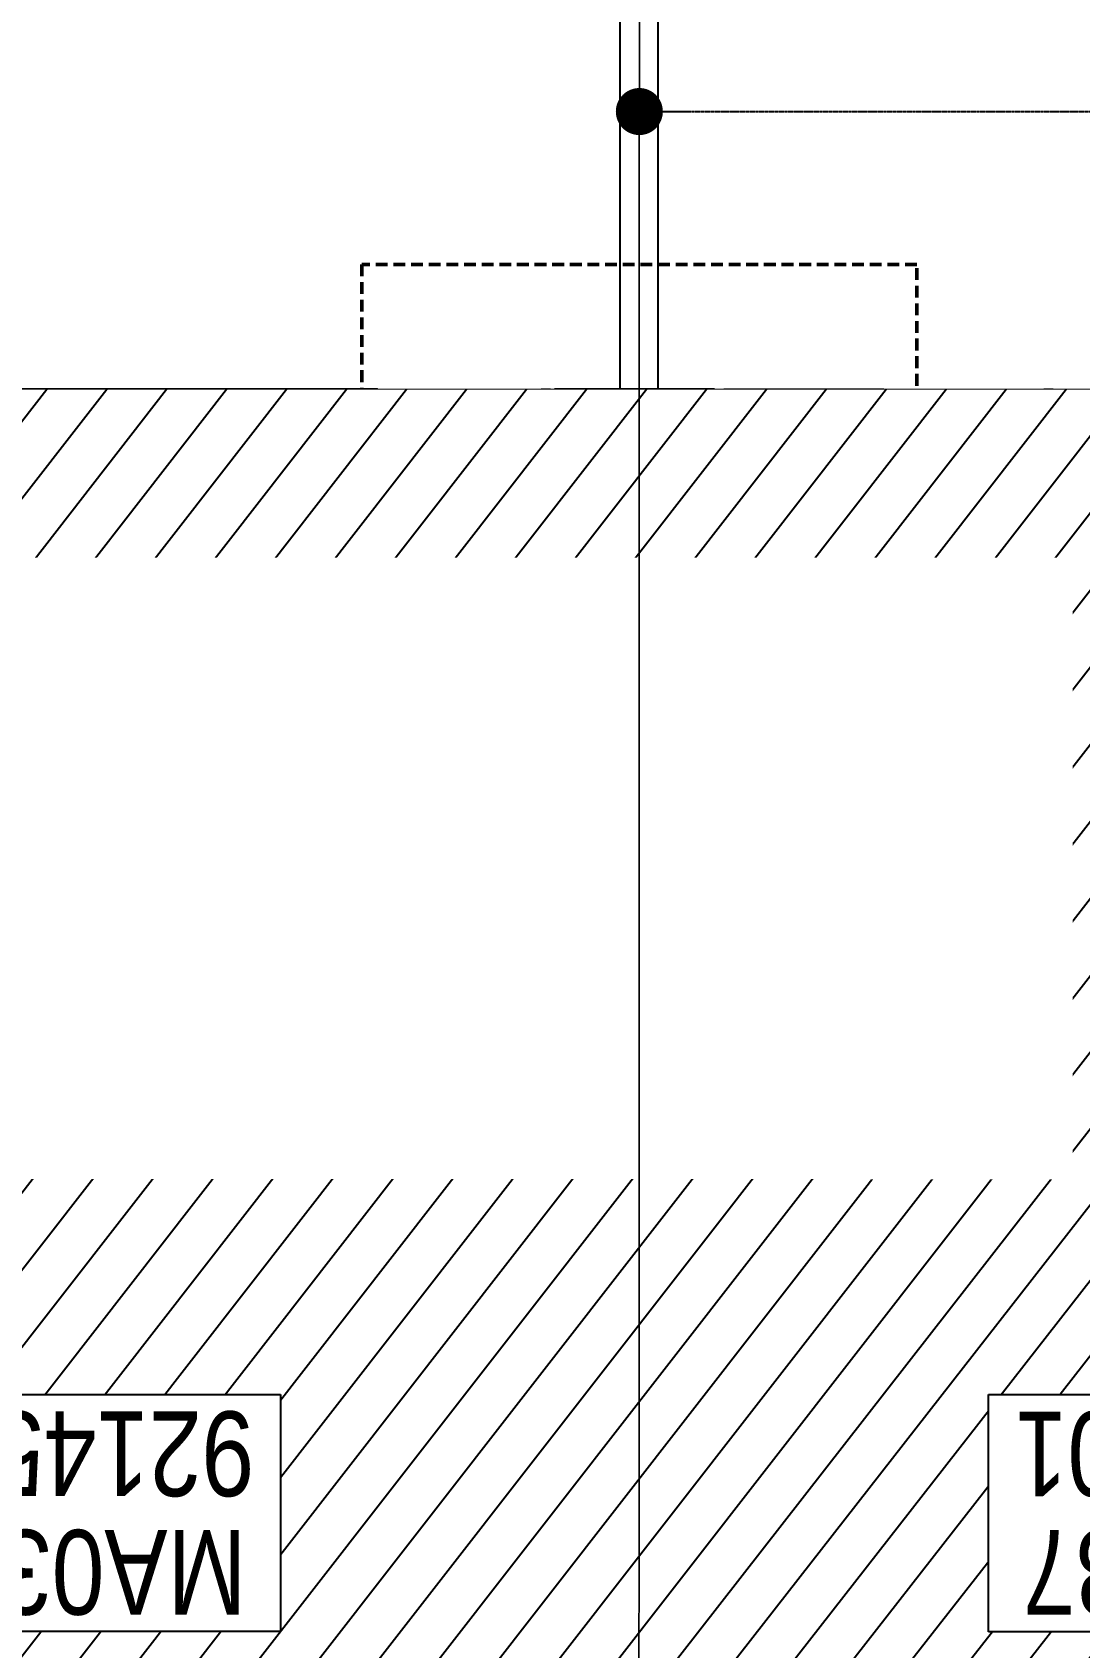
# Model space of a CAD drawing. Header units: centimetres. Extents: x -6122352 to 7132207, y -1694241 to 1947892.
# Drawn here: x 207200 to 212766, y -96672 to -88089 of the extents above; entities that cross this region are included whole.
import ezdxf
from ezdxf.xclip import XClip

# ---------------------------------------------------------------- set-up
doc = ezdxf.new("R2010")
doc.units = ezdxf.units.CM
doc.header["$MEASUREMENT"] = 0
doc.header["$XCLIPFRAME"] = 2
for name, pattern in [('DASHED2', [0.375, 0.25, -0.125]), ('XR-AR-END-SETTING OUT PLAN$0$23585-XR-AR-END-GROUND FLOOR$0$23261-XR-AR-SI-GF$0$HIDDEN', [0.375, 0.25, -0.125]), ('XR-AR-END-SETTING OUT PLAN$0$23585-XR-AR-END-GROUND FLOOR$0$945-4P-1-101-GROUND FLOOR PLAN$0$XR-MIDDLE-GROUND FLOOR PLAN$0$HIDDEN2', [0.1875, 0.125, -0.0625]), ('XR-AR-END-SETTING OUT PLAN$0$23585-XR-AR-END-GROUND FLOOR$0$XR-END-GROUND FLOOR PLAN$0$HIDDEN', [9.524999999999999, 6.35, -3.175]), ('XR-AR-END-SETTING OUT PLAN$0$23585-XR-AR-END-GROUND FLOOR$0$XR-END-GROUND FLOOR PLAN$0$HIDDEN2', [0.1875, 0.125, -0.0625]), ('XR-AR-MID-SETTING OUT FOR MASTER$0$23585-XR-AR-MID-GROUND FLOOR$0$23261-XR-AR-SI-GF$0$HIDDEN', [0.375, 0.25, -0.125]), ('XR-AR-MID-SETTING OUT FOR MASTER$0$23585-XR-AR-MID-GROUND FLOOR$0$945-4P-1-101-GROUND FLOOR PLAN$0$XR-MIDDLE-GROUND FLOOR PLAN$0$HIDDEN', [9.524999999999999, 6.35, -3.175]), ('XR-AR-MID-SETTING OUT FOR MASTER$0$23585-XR-AR-MID-GROUND FLOOR$0$945-4P-1-101-GROUND FLOOR PLAN$0$XR-MIDDLE-GROUND FLOOR PLAN$0$HIDDEN2', [0.1875, 0.125, -0.0625])]:
    doc.linetypes.add(name, pattern=pattern)
for name, color, linetype in [('00-MI-DIM', 7, 'Continuous'), ('@MI-REF LAYER', 7, 'Continuous'), ('B_TH_6', 7, 'Continuous'), ('XR-AR-END-SETTING OUT PLAN$0$23585-XR-AR-END-GROUND FLOOR$0$A-Flor-Hral', 3, 'Continuous'), ('XR-AR-END-SETTING OUT PLAN$0$23585-XR-AR-END-GROUND FLOOR$0$A-Flor-Strs', 1, 'Continuous'), ('XR-AR-MID-SETTING OUT FOR MASTER$0$23585-XR-AR-MID-GROUND FLOOR$0$GS-HATCH-FLOOR TILE', 251, 'Continuous')]:
    doc.layers.add(name, color=color, linetype=linetype)
doc.layers.add('08-Compound Wall-4', color=7, linetype='Continuous', lineweight=25, true_color=0xff4405)
doc.layers.add('23585-XR-AR-DAMAC PLOT LIMITS$0$1-End units', color=7, linetype='Continuous', lineweight=5, true_color=0xf8991e)
for name, color, linetype, lineweight in [('23585-XR-AR-DAMAC PLOT LIMITS$0$1-Mid units', 41, 'Continuous', 5), ('@ Foundations', 4, 'DASHED2', 50), ('A-ANNO-TEXT', 3, 'Continuous', 25), ('XR-AR-END-SETTING OUT PLAN$0$23585-XR-AR-END-GROUND FLOOR$0$A-DOOR-FULL', 1, 'Continuous', 9), ('XR-AR-END-SETTING OUT PLAN$0$23585-XR-AR-END-GROUND FLOOR$0$A-FLOR-OVHD', 9, 'XR-AR-END-SETTING OUT PLAN$0$23585-XR-AR-END-GROUND FLOOR$0$23261-XR-AR-SI-GF$0$HIDDEN', 15), ('XR-AR-END-SETTING OUT PLAN$0$23585-XR-AR-END-GROUND FLOOR$0$A-GLAZ-SILL', 8, 'Continuous', 5), ('XR-AR-END-SETTING OUT PLAN$0$23585-XR-AR-END-GROUND FLOOR$0$A-GLAZ-WNDO', 232, 'Continuous', 9), ('XR-AR-END-SETTING OUT PLAN$0$23585-XR-AR-END-GROUND FLOOR$0$A-WALL', 7, 'Continuous', 30), ('XR-AR-END-SETTING OUT PLAN$0$23585-XR-AR-END-GROUND FLOOR$0$A-WALL-FNSH', 9, 'Continuous', 5), ('XR-AR-END-SETTING OUT PLAN$0$23585-XR-AR-END-GROUND FLOOR$0$S-COLS', 51, 'Continuous', 40), ('XR-AR-END-SETTING OUT PLAN$0$23585-XR-AR-END-GROUND FLOOR$0$S-COLS-PATT', 8, 'Continuous', 5), ('XR-AR-MID-SETTING OUT FOR MASTER$0$23585-XR-AR-MID-GROUND FLOOR$0$$A-GLAZ-WNDO', 232, 'Continuous', 9), ('XR-AR-MID-SETTING OUT FOR MASTER$0$23585-XR-AR-MID-GROUND FLOOR$0$$A-WALL', 1, 'Continuous', 5), ('XR-AR-MID-SETTING OUT FOR MASTER$0$23585-XR-AR-MID-GROUND FLOOR$0$A-DOOR', 31, 'Continuous', 5), ('XR-AR-MID-SETTING OUT FOR MASTER$0$23585-XR-AR-MID-GROUND FLOOR$0$A-DOOR-FULL', 1, 'Continuous', 9), ('XR-AR-MID-SETTING OUT FOR MASTER$0$23585-XR-AR-MID-GROUND FLOOR$0$A-FLOR-OVHD', 9, 'XR-AR-MID-SETTING OUT FOR MASTER$0$23585-XR-AR-MID-GROUND FLOOR$0$23261-XR-AR-SI-GF$0$HIDDEN', 15), ('XR-AR-MID-SETTING OUT FOR MASTER$0$23585-XR-AR-MID-GROUND FLOOR$0$A-FLOR-PATT', 8, 'Continuous', 5), ('XR-AR-MID-SETTING OUT FOR MASTER$0$23585-XR-AR-MID-GROUND FLOOR$0$A-GLAZ-SILL', 8, 'Continuous', 5), ('XR-AR-MID-SETTING OUT FOR MASTER$0$23585-XR-AR-MID-GROUND FLOOR$0$A-GLAZ-WNDO', 232, 'Continuous', 9), ('XR-AR-MID-SETTING OUT FOR MASTER$0$23585-XR-AR-MID-GROUND FLOOR$0$A-WALL', 7, 'Continuous', 30), ('XR-AR-MID-SETTING OUT FOR MASTER$0$23585-XR-AR-MID-GROUND FLOOR$0$A-WALL-FNSH', 9, 'Continuous', 5), ('XR-AR-MID-SETTING OUT FOR MASTER$0$23585-XR-AR-MID-GROUND FLOOR$0$S-COLS', 51, 'Continuous', 40)]:
    doc.layers.add(name, color=color, linetype=linetype, lineweight=lineweight)
doc.styles.add('Xref group 33-41$0$Overall SOP Plan$0$LAC-609-NG10-1-XREF-GRID-125SC$0$GRID-DIM-NO', font='arial.ttf', dxfattribs={"width": 0.8})

# ---------------------------------------------------------------- blocks, each defined once
blk = doc.blocks.new('23585-XR-AR-DAMAC PLOT LIMITS')
at = {"layer": '23585-XR-AR-DAMAC PLOT LIMITS$0$1-End units', "color": 251, "true_color": 0x636466}
blk.add_lwpolyline([(496607.6463000001, 2768971.997500001), (496589.9511000002, 2768988.211100001), (496596.1328999996, 2768994.9575), (496613.8277000003, 2768978.743899999)], close=True, dxfattribs=at)
at = {"layer": '23585-XR-AR-DAMAC PLOT LIMITS$0$1-Mid units', "color": 251, "true_color": 0x636466}
blk.add_lwpolyline([(496613.8277000003, 2768978.743899999), (496596.1328999996, 2768994.9575), (496600.1860999996, 2768999.381100001), (496617.8810999999, 2768983.1675)], close=True, dxfattribs=at)
blk = doc.blocks.new('A$Cf093b529')
at = {"layer": 'A-ANNO-TEXT'}
blk.add_blockref('23585-XR-AR-DAMAC PLOT LIMITS', (-495391.9901121984, -2768603.441896566), dxfattribs=at)
blk = doc.blocks.new('XR-AR-END-SETTING OUT PLAN$0$23585-XR-AR-END-GROUND FLOOR$0$XR-END-GROUND FLOOR PLAN$0$A$C69996ABC')
at = {"layer": 'XR-AR-END-SETTING OUT PLAN$0$23585-XR-AR-END-GROUND FLOOR$0$A-GLAZ-SILL'}
blk.add_line((0.2499999770720933, 0.9999993968456202), (0.249999977072207, 0.0999993968456252), dxfattribs=at)
at = {"layer": 'XR-AR-END-SETTING OUT PLAN$0$23585-XR-AR-END-GROUND FLOOR$0$A-GLAZ-WNDO'}
for p, q in [((-2.292778056300904e-08, 0.9999993968456202), (-2.292778056300904e-08, 0.9499993968456231)), ((0.2499999770720933, 0.9999993968456202), (-2.292778056300904e-08, 0.9999993968456202)), ((-2.292778056300904e-08, 0.9499993968456231), (0.1499999770722127, 0.9499993968456231)), ((-2.292778056300904e-08, 0.9499993968456231), (-2.292778056300904e-08, 0.1499993968456224)), ((0.1499999770722127, 0.9499993968456231), (0.1499999770722127, 0.9999993968456202)), ((0.1499999770722109, 0.999999396845622), (0.1499999770722127, 0.09999939684562342)), ((0.1499999770722127, 0.1499993968456224), (-2.292778056300904e-08, 0.1499993968456224)), ((-2.292787470992153e-08, 0.09999939684561099), (-2.292787470992153e-08, 0.1499993968456099)), ((0.249999977072207, 0.0999993968456252), (-2.292778056300904e-08, 0.0999993968456252)), ((0.1499999770722127, 0.0999993968456252), (0.1499999770722127, 0.1499993968456224))]:
    blk.add_line(p, q, dxfattribs=at)
blk.add_lwpolyline([(-2.292779299750691e-08, 0.9499993968456231), (-2.292779299750691e-08, 0.1499993968456224), (0.04999997707220416, 0.1499993968456224), (0.04999997707220416, 0.9499993968456231)], close=True, dxfattribs=at)
blk.add_lwpolyline([(0.04999997707215442, 0.0999993968456181), (-2.292784451185526e-08, 0.0999993968456181)], dxfattribs=at)
blk = doc.blocks.new('*U37')
for points in [[(91, -5.684341886080801e-14), (41, -5.684341886080801e-14), (41, 1021), (91, 1021)], [(0, 0), (38, -5.684341886080801e-14), (38, -50), (50, -50), (50, -109.9999999801787), (0, -109.9999999801787)], [(1100, 2.842170943040401e-14), (1062, -2.842170943040401e-14), (1062, -49.99999999999997), (1050, -49.99999999999997), (1050, -109.9999999801786), (1100, -109.9999999801786)]]:
    blk.add_lwpolyline(points, close=True)
at = {"color": 8, "linetype": 'XR-AR-END-SETTING OUT PLAN$0$23585-XR-AR-END-GROUND FLOOR$0$XR-END-GROUND FLOOR PLAN$0$HIDDEN2'}
blk.add_arc((41, -5.684341886080801e-14), 1021, 1.594950045944486e-15, 90, dxfattribs=at)
at = {"layer": 'XR-AR-END-SETTING OUT PLAN$0$23585-XR-AR-END-GROUND FLOOR$0$A-GLAZ-SILL', "linetype": 'XR-AR-END-SETTING OUT PLAN$0$23585-XR-AR-END-GROUND FLOOR$0$945-4P-1-101-GROUND FLOOR PLAN$0$XR-MIDDLE-GROUND FLOOR PLAN$0$HIDDEN2', "ltscale": 3}
blk.add_lwpolyline([(0, 0), (1100, 0), (1100, -109.9999999801786), (0, -109.9999999801786)], close=True, dxfattribs=at)
blk = doc.blocks.new('*U129')
for points in [[(91, -5.684341886080801e-14), (41, -5.684341886080801e-14), (41, 1021), (91, 1021)], [(0, 0), (38, -5.684341886080801e-14), (38, -50), (50, -50), (50, -122.2222222027232), (0, -122.2222222027232)], [(1100, 2.842170943040401e-14), (1062, -2.842170943040401e-14), (1062, -49.99999999999997), (1050, -49.99999999999997), (1050, -122.2222222027231), (1100, -122.2222222027231)]]:
    blk.add_lwpolyline(points, close=True)
at = {"color": 8, "linetype": 'XR-AR-END-SETTING OUT PLAN$0$23585-XR-AR-END-GROUND FLOOR$0$XR-END-GROUND FLOOR PLAN$0$HIDDEN2'}
blk.add_arc((41, -5.684341886080801e-14), 1021, 1.594950045944486e-15, 90, dxfattribs=at)
at = {"layer": 'XR-AR-END-SETTING OUT PLAN$0$23585-XR-AR-END-GROUND FLOOR$0$A-GLAZ-SILL', "linetype": 'XR-AR-END-SETTING OUT PLAN$0$23585-XR-AR-END-GROUND FLOOR$0$945-4P-1-101-GROUND FLOOR PLAN$0$XR-MIDDLE-GROUND FLOOR PLAN$0$HIDDEN2', "ltscale": 3}
blk.add_lwpolyline([(0, 0), (1100, 0), (1100, -122.2222222027231), (0, -122.2222222027231)], close=True, dxfattribs=at)
blk = doc.blocks.new('*U36')
at = {"linetype": 'XR-AR-END-SETTING OUT PLAN$0$23585-XR-AR-END-GROUND FLOOR$0$XR-END-GROUND FLOOR PLAN$0$HIDDEN', "ltscale": 0.2}
blk.add_lwpolyline([(672.4602830045783, 0, 0, 0, 0), (125, 0, 16.74478720384293, 16.74478720384293, 0), (62.5, -171.7173430863004, 16.74478720384293, 16.74478720384293, 0), (-62.5, 171.7173430863004, 16.74478720384293, 16.74478720384293, 0), (-125, 0, 0, 0, 0), (-771.7815950174963, 0, 0, 0, 0)], format="xyseb", dxfattribs=at)
blk = doc.blocks.new('XR-AR-END-SETTING OUT PLAN$0$23585-XR-AR-END-GROUND FLOOR$0$A$C75a8815d')
at = {"layer": 'XR-AR-END-SETTING OUT PLAN$0$23585-XR-AR-END-GROUND FLOOR$0$S-COLS', "color": 252, "lineweight": 30}
for points in [[(6049.942233800888, 3656.816101551056), (6049.942234039307, 2256.816101551056), (6249.942233562469, 2256.816101074219), (6249.942234039307, 3656.816101551056)], [(6049.980292320251, 1200.000025510788), (6049.980292320251, 2.503395080566406e-05), (6249.980292320251, 2.574920654296875e-05), (6249.98029255867, 1200.000025510788)]]:
    blk.add_lwpolyline(points, close=True, dxfattribs=at)
blk = doc.blocks.new('XR-AR-END-SETTING OUT PLAN')
at = {"layer": '08-Compound Wall-4', "ltscale": 100}
blk.add_lwpolyline([(9050.103267982602, 5499.998775005341), (9050.09251640737, 1499.998362064362), (9250.094742581248, 1499.998362064362), (9250.109640672803, 5500)], dxfattribs=at)
at = {"layer": 'XR-AR-END-SETTING OUT PLAN$0$23585-XR-AR-END-GROUND FLOOR$0$A-Flor-Hral', "color": 8}
for p, q in [((8000.101679816842, 11526.76096343994), (8000.101679638028, 12799.9988026619)), ((8050.101679697633, 11545.01038455963), (8050.101679816842, 12849.99880218506))]:
    blk.add_line(p, q, dxfattribs=at)
at = {"layer": 'XR-AR-END-SETTING OUT PLAN$0$23585-XR-AR-END-GROUND FLOOR$0$A-FLOR-OVHD', "color": 8, "ltscale": 5}
blk.add_lwpolyline([(8549.788042202592, 7912.670323371887), (9049.957647934556, 7912.670322418213), (9049.952654078603, 7412.671722888947), (8549.783047452569, 7412.671722888947)], close=True, dxfattribs=at)
for points in [[(9049.957647934556, 7912.670322418213), (8549.783047452569, 7412.671722888947)], [(8549.788042202592, 7912.670323371887), (9049.952654078603, 7412.671722888947)], [(8850.100989177823, 5750.000926971436), (9050.100988641381, 6550.001236915588)], [(8850.100989356637, 6550.001235961914), (9050.100988820195, 5750.000613689423)]]:
    blk.add_lwpolyline(points, dxfattribs=at)
at = {"layer": 'XR-AR-END-SETTING OUT PLAN$0$23585-XR-AR-END-GROUND FLOOR$0$A-Flor-Strs', "color": 8}
for p, q in [((7950.101679757237, 12799.99880218506), (7950.101679638028, 11508.51154327393)), ((8000.101679638028, 11909.9988026619), (7950.101679757237, 11909.99880218506)), ((8050.101679697633, 11909.99880218506), (9050.09884442389, 11909.99880218506)), ((8000.1016792804, 11629.99880218506), (7950.101679697633, 11629.9988026619)), ((8050.101679578424, 11629.9988026619), (8280.101679757237, 11629.9988026619))]:
    blk.add_line(p, q, dxfattribs=at)
at = {"layer": 'XR-AR-END-SETTING OUT PLAN$0$23585-XR-AR-END-GROUND FLOOR$0$A-Flor-Strs', "color": 8, "linetype": 'XR-AR-END-SETTING OUT PLAN$0$23585-XR-AR-END-GROUND FLOOR$0$XR-END-GROUND FLOOR PLAN$0$HIDDEN', "ltscale": 0.1}
for p, q in [((8280.101679757237, 11629.9988026619), (8413.821876481175, 11629.99880123138)), ((8500.024220243096, 11629.99880313873), (9050.1016792804, 11629.9988026619)), ((7950.101679638028, 11508.51154327393), (7950.101679220796, 8109.998775959015)), ((8000.101679101586, 9059.998802661896), (8000.101679816842, 11526.76096343994)), ((8050.101679995656, 9009.99880361557), (8050.101679697633, 11545.01038455963)), ((8000.101679101586, 11349.99880361557), (7950.101679578424, 11349.9988026619)), ((8050.101679816842, 11349.99880170822), (9050.101679578424, 11349.99880218506)), ((8000.101679936051, 11069.9988026619), (7950.101679638028, 11069.99880218506)), ((8050.101679161191, 11069.9988026619), (9050.101679518819, 11069.9988026619)), ((8000.101679876447, 10789.99880170822), (7950.101679697633, 10789.99880170822)), ((8050.101679161191, 10789.9988026619), (9050.101679936051, 10789.9988026619)), ((8000.101679340005, 10509.9988026619), (7950.101679697633, 10509.99880218506)), ((8050.1016792804, 10509.9988026619), (9050.10168005526, 10509.9988026619)), ((8000.101679936051, 10229.99880361557), (7950.101679161191, 10229.99880218506)), ((8050.101679697633, 10229.99880218506), (9030.10179080069, 10229.99880218506)), ((8000.1016792804, 9949.998801708221), (7950.101679161191, 9949.998803138733)), ((8050.101679876447, 9949.998803138733), (9030.102049306035, 9949.998802661896)), ((8050.10167939961, 9839.998801708221), (9030.10256792605, 9839.998803138733)), ((8000.101679101586, 9669.998802661896), (7950.101679220796, 9669.998802661896)), ((8050.101679995656, 9669.998802661896), (9030.10230870545, 9669.998801708221)), ((8000.101679638028, 9389.99880361557), (7950.101679816842, 9389.998801708221)), ((8050.101679220796, 9389.998803138733), (9030.10256780684, 9389.998802661896)), ((8000.1016792804, 9109.998802185059), (7950.101679697633, 9109.998802661896)), ((8050.101679518819, 9109.998801708221), (9030.102826371789, 9109.998802185059)), ((7950.101679816842, 9059.998802185059), (8000.101679101586, 9059.998802661896)), ((7950.101679757237, 9009.998802185059), (8050.101679995656, 9009.99880361557)), ((7950.101679220796, 8209.998776435852), (9050.101679340005, 8209.998775959015)), ((7950.101679578424, 8159.998775959015), (9050.101679757237, 8159.998775959015)), ((7950.101679697633, 8109.998775482178), (9050.101679220796, 8109.998776435852))]:
    blk.add_line(p, q, dxfattribs=at)
at = {"layer": 'XR-AR-END-SETTING OUT PLAN$0$23585-XR-AR-END-GROUND FLOOR$0$A-Flor-Strs', "color": 8, "const_width": 19.99999999999999}
blk.add_lwpolyline([(8325.09997971356, 12329.9988026619), (8550.099979057908, 12189.9988026619), (8775.099979296327, 12329.9988026619)], dxfattribs=at)
at = {"layer": 'XR-AR-END-SETTING OUT PLAN$0$23585-XR-AR-END-GROUND FLOOR$0$A-Flor-Strs', "color": 8}
blk.add_lwpolyline([(8413.821876481175, 11629.99880123138), (8500.101679578424, 11629.99880218506)], dxfattribs=at)
at = {"layer": 'XR-AR-END-SETTING OUT PLAN$0$23585-XR-AR-END-GROUND FLOOR$0$A-WALL', "color": 8}
for p, q in [((8100.103449121118, 6650.001530170441), (9250.102083936334, 6650.001235961914)), ((8100.103448942304, 6649.995383739471), (8100.103448823094, 6549.995381832123)), ((8750.100989356637, 5750.00088596344), (8750.10135139525, 6650.001235485077)), ((9250.102083936334, 6650.001235961914), (9250.10342015326, 5500.000282287598)), ((8100.103448823094, 6549.995381832123), (8750.10098965466, 6549.995383262634)), ((8700.105231657624, 5750.00093126297), (8750.100989356637, 5750.00088596344)), ((8700.105231955647, 5500.000931739807), (8700.105231657624, 5750.00093126297)), ((9250.10342015326, 5500.000282287598), (8700.105231955647, 5500.000931739807)), ((9050.103268936276, 5500.000613689423), (9050.103544667363, 5500.000606536865))]:
    blk.add_line(p, q, dxfattribs=at)
for points in [[(9250.102083459496, 6650.001490592957), (9050.100989297032, 6650.001235485077), (9050.10098965466, 8750.000639915466), (6850.11106570065, 8750.002635478973), (6850.111066058278, 8700.0026679039), (6750.111065879464, 8700.002668380737), (6750.111065879464, 8750.000871658325), (6650.111065939069, 8750.000871658325), (6650.111065283418, 8850.002022743225), (6950.111065164208, 8850.002250671387), (6950.111065879464, 8899.99970960617), (7050.111065879464, 8899.99970817566), (7050.11106570065, 8850.002797603607), (9050.099628582597, 8850.000640392303), (9050.10098899901, 10349.9981546402), (7050.11106581986, 10349.99975156784), (7050.111065998673, 9799.999710083008), (6950.11106570065, 9799.999708652496), (6950.112433806062, 10550.00580835342), (7050.108891561627, 10550.00580835342), (7050.104876235127, 10449.99988079071), (9050.099116638303, 10449.9981546402), (9049.948119357228, 19523.36598014832), (9249.950268521905, 19523.36597967148)], [(7150.094104841352, 12100.00231599808), (7100.102138116956, 12100.00252103806), (7100.093048885465, 11550.00643920898), (7150.094104602933, 11550.0062289238)], [(3250.129348710179, 5499.998108386993), (7760.105232134461, 5500.00174665451), (7760.105232253671, 5750.00045633316), (3250.129348531365, 5749.997789859772)]]:
    blk.add_lwpolyline(points, close=True, dxfattribs=at)
for points in [[(7250.100541964173, 12200.0021109581), (7250.100542083383, 11450.00580835342), (6950.09668238461, 11450.00602960587), (6950.103889837861, 12750.00211143494), (7950.111920431256, 12750.00211048126), (7950.111738994718, 12650.0021109581), (7100.100542083383, 12650.00211143494), (7100.10202242434, 12200.0021109581), (7250.100541964173, 12200.0021109581), (7250.100541964173, 12200.0021109581), (7250.100541964173, 12200.0021109581)], [(7050.107981041074, 10449.99988079071), (7050.11106581986, 10349.99975156784)], [(9050.097692385316, 10449.99815511703), (9050.097612991929, 10349.99815368652)], [(6750.111065879464, 7650.002737045288), (6750.111066058278, 7800.0026679039), (6850.11106570065, 7800.002666950226), (6850.11106581986, 7750.002600669861), (7450.102789118886, 7750.002596378326), (7450.109474554658, 5750.002065181732), (7350.099751725793, 5750.002155780792), (7350.098205640912, 7650.002731323242), (6750.098205819726, 7650.002736091614)], [(9050.100989297032, 5750.000905513763), (8850.100989177823, 5750.000926971436), (8850.100989356637, 6550.001235961914), (9050.100988641381, 6550.001236915588), (9050.100989297032, 5750.000905513763)]]:
    blk.add_lwpolyline(points, dxfattribs=at)
at = {"layer": 'XR-AR-END-SETTING OUT PLAN$0$23585-XR-AR-END-GROUND FLOOR$0$A-WALL-FNSH', "color": 8}
for p, q in [((6870.111065760255, 8700.0026679039), (6850.111066058278, 8700.0026679039)), ((9030.101671114564, 8730.002635002136), (6870.111066117883, 8730.002635478973)), ((6870.111066117883, 8730.002635478973), (6870.111065760255, 8700.0026679039)), ((9030.100997403264, 6670.001235961914), (9030.101671114564, 8730.002635002136)), ((8080.103449121118, 6670.001235485077), (9030.100997403264, 6670.001235961914)), ((8080.103449121118, 6670.001235485077), (8080.103449121118, 6529.995382785797)), ((8080.103449121118, 6529.995382785797), (8730.100987806916, 6529.995383262634)), ((8730.100989297032, 5770.000855922699), (8730.100987806916, 6529.995383262634)), ((8680.105232074857, 5770.000784397125), (8730.100989297032, 5770.000855922699)), ((8680.105231896043, 5650.000813007355), (8680.105232074857, 5770.000784397125))]:
    blk.add_line(p, q, dxfattribs=at)
for points in [[(6981.517476037145, 9799.999709129333), (7070.111065760255, 9799.999709129333), (7070.111065641046, 10329.99975156784), (9030.101697996259, 10329.99975156784), (9030.103048160672, 8870.000639915466), (7070.11106581986, 8870.000638961792), (7070.111065879464, 8899.999708652496), (7050.110617592931, 8899.999709129333)], [(6850.11106570065, 7800.002666950226), (6870.111065641046, 7800.002668380737), (6870.111066237092, 7770.002596378326), (7470.109485939145, 7770.002596378326), (7470.10947497189, 5770.000277042389), (7780.105232134461, 5770.001747131348), (7780.105232253671, 5650.000813484192)]]:
    blk.add_lwpolyline(points, dxfattribs=at)
at = {"layer": 'XR-AR-END-SETTING OUT PLAN$0$23585-XR-AR-END-GROUND FLOOR$0$S-COLS-PATT', "color": 8}
for p, q in [((7100.094104662538, 12100.00252056122), (7137.39188285172, 12100.00252103806)), ((7141.909268274903, 12100.00252199173), (7150.094105020165, 12100.00252056122)), ((7200.100542381406, 12100.0021109581), (7250.100542142987, 12100.0021109581))]:
    blk.add_line(p, q, dxfattribs=at)
at = {"color": 8, "xscale": 1000.000000000054, "yscale": 1000.000000000054, "zscale": 1000.000000000054, "rotation": 90}
blk.add_blockref('XR-AR-END-SETTING OUT PLAN$0$23585-XR-AR-END-GROUND FLOOR$0$XR-END-GROUND FLOOR PLAN$0$A$C69996ABC', (8780.104629173875, 5500.000836372375), dxfattribs=at)
at = {"layer": 'XR-AR-END-SETTING OUT PLAN$0$23585-XR-AR-END-GROUND FLOOR$0$A-DOOR-FULL', "color": 8}
for name, p, xscale, yscale, zscale, rotation in [('*U129', (7050.108891561627, 10550.00580835342), -0.8181818181818169, 0.8181818181818169, 0.8181818181818167, 270), ('*U129', (7050.111065879464, 8899.99970817566), -0.8181818181818169, 0.8181818181818169, 0.8181818181818167, 270), ('*U37', (6650.111066237092, 8750.001082897186), 0.9090909090912127, 0.9090909090912127, 0.9090909090912127, 179.9999999999999), ('*U129', (6850.111066058278, 8700.0026679039), 0.8181818181818152, 0.8181818181818152, 0.8181818181818152, 270)]:
    blk.add_blockref(name, p, dxfattribs=dict(at, xscale=xscale, yscale=yscale, zscale=zscale, rotation=rotation))
at = {"layer": 'XR-AR-END-SETTING OUT PLAN$0$23585-XR-AR-END-GROUND FLOOR$0$A-FLOR-OVHD', "color": 8, "xscale": -0.999999999999999, "rotation": 199.9831065219304}
blk.add_blockref('*U36', (8500.047801986337, 11709.97920942307), dxfattribs=at)
at = {"layer": 'XR-AR-END-SETTING OUT PLAN$0$23585-XR-AR-END-GROUND FLOOR$0$S-COLS-PATT', "color": 8}
blk.add_blockref('XR-AR-END-SETTING OUT PLAN$0$23585-XR-AR-END-GROUND FLOOR$0$A$C75a8815d', (3000.129344239831, 5499.998310089111), dxfattribs=at)
blk = doc.blocks.new('END UNIT')
at = {"xscale": 0.001, "yscale": 0.001, "zscale": 0.001}
blk.add_blockref('XR-AR-END-SETTING OUT PLAN', (-9.150201729830158, 0), dxfattribs=at)
blk = doc.blocks.new('XR-AR-MID-SETTING OUT FOR MASTER$0$23585-XR-AR-MID-GROUND FLOOR$0$945-4P-1-101-GROUND FLOOR PLAN$0$XR-MIDDLE-CAR PARK HATCH')
at = {"layer": 'XR-AR-MID-SETTING OUT FOR MASTER$0$23585-XR-AR-MID-GROUND FLOOR$0$A-FLOR-PATT'}
blk.add_lwpolyline([(9250.002853021142, 100.0129149327577), (9249.99679574091, 5500.000000009181), (15050.00005108526, 5502.664669244065), (15050.00005108526, 100.450321876061)], close=True, dxfattribs=at)
blk = doc.blocks.new('*U1930')
for points in [[(91, -5.684341886080801e-14), (41, -5.684341886080801e-14), (41, 1021), (91, 1021)], [(0, 0), (38, -5.684341886080801e-14), (38, -50), (50, -50), (50, -122.2246979483663), (0, -122.2246979483663)], [(1100, 2.842170943040401e-14), (1062, -2.842170943040401e-14), (1062, -49.99999999999997), (1050, -49.99999999999997), (1050, -122.2246979483662), (1100, -122.2246979483662)]]:
    blk.add_lwpolyline(points, close=True)
at = {"color": 8, "linetype": 'XR-AR-MID-SETTING OUT FOR MASTER$0$23585-XR-AR-MID-GROUND FLOOR$0$945-4P-1-101-GROUND FLOOR PLAN$0$XR-MIDDLE-GROUND FLOOR PLAN$0$HIDDEN2'}
blk.add_arc((41, -5.684341886080801e-14), 1021, 1.594950045944486e-15, 90, dxfattribs=at)
at = {"layer": 'XR-AR-MID-SETTING OUT FOR MASTER$0$23585-XR-AR-MID-GROUND FLOOR$0$A-GLAZ-SILL', "linetype": 'XR-AR-MID-SETTING OUT FOR MASTER$0$23585-XR-AR-MID-GROUND FLOOR$0$945-4P-1-101-GROUND FLOOR PLAN$0$XR-MIDDLE-GROUND FLOOR PLAN$0$HIDDEN2', "ltscale": 3}
blk.add_lwpolyline([(0, 0), (1100, 0), (1100, -122.2246979483662), (0, -122.2246979483662)], close=True, dxfattribs=at)
blk = doc.blocks.new('XR-AR-MID-SETTING OUT FOR MASTER$0$23585-XR-AR-MID-GROUND FLOOR$0$945-4P-1-101-GROUND FLOOR PLAN$0$XR-MIDDLE-GROUND FLOOR PLAN$0$A$C70344426')
at = {"layer": 'XR-AR-MID-SETTING OUT FOR MASTER$0$23585-XR-AR-MID-GROUND FLOOR$0$A-GLAZ-SILL'}
blk.add_line((0.2499999770719823, 2.649999396845162), (0.2499999770722034, -6.03154830969288e-07), dxfattribs=at)
at = {"layer": 'XR-AR-MID-SETTING OUT FOR MASTER$0$23585-XR-AR-MID-GROUND FLOOR$0$A-GLAZ-WNDO'}
for p, q in [((-2.292779743839901e-08, 2.649999396845162), (-2.292779743839901e-08, 2.599999396845165)), ((-2.292779743839901e-08, 2.649999396845162), (0.2499999770719823, 2.649999396845162)), ((-2.292779743839901e-08, 2.599999396845165), (0.14999997707221, 2.599999396845165)), ((0.14999997707221, 2.599999396845165), (0.14999997707221, 2.649999396845162)), ((0.14999997707221, 2.599999396845165), (0.1499999770722091, -6.031548327456449e-07)), ((-2.29277832275443e-08, 1.799999396845166), (-2.29277832275443e-08, 1.749999396845167)), ((0.14999997707221, 1.799999396845166), (-2.29277832275443e-08, 1.799999396845166)), ((-2.29277832275443e-08, 1.749999396845167), (0.14999997707221, 1.749999396845167)), ((0.14999997707221, 1.749999396845167), (0.14999997707221, 1.799999396845166)), ((-2.29277832275443e-08, 0.8999993968451641), (-2.292778233936588e-08, 0.8499993968451669)), ((0.14999997707221, 0.8999993968451641), (-2.29277832275443e-08, 0.8999993968451641)), ((0.14999997707221, 0.8499993968451669), (0.14999997707221, 0.8999993968451641)), ((-2.292778233936588e-08, 0.8499993968451669), (0.14999997707221, 0.8499993968451669)), ((-2.292778233936588e-08, 0.8499993968451669), (-2.292778233936588e-08, 0.04999939684516619)), ((0.1499999770722091, 0.04999939684516619), (-2.292778233936588e-08, 0.04999939684516619)), ((-2.29278782626352e-08, -6.031548451801427e-07), (-2.29278782626352e-08, 0.04999939684515198)), ((0.1499999770722091, -6.03154830969288e-07), (0.1499999770722091, 0.04999939684516619)), ((0.2499999770722034, -6.03154830969288e-07), (-2.292778233936588e-08, -6.03154830969288e-07))]:
    blk.add_line(p, q, dxfattribs=at)
blk.add_lwpolyline([(0.04999997707220061, 1.799999396845166), (0.04999997707219972, 2.599999396845165), (-2.292779743839901e-08, 2.599999396845165), (-2.292779566204217e-08, 0.8999993968451641), (0.0499999770722015, 0.8999993968451641), (0.04999997707220061, 1.749999396845167)], dxfattribs=at)
blk.add_lwpolyline([(-2.292779566204217e-08, 0.8499993968451669), (-2.292779655022059e-08, 0.04999939684516619), (0.04999997707220061, 0.04999939684516619), (0.0499999770722015, 0.8499993968451669)], close=True, dxfattribs=at)
blk = doc.blocks.new('*U28')
for points in [[(0, 69.99999979828543), (38, 69.99999979828549), (38, 119.9999997982854), (50, 119.9999997982854), (50, 179.9999998655237), (0, 179.9999998655237)], [(1100, 69.9999997982854), (1062, 69.99999979828546), (1062, 119.9999997982854), (1050, 119.9999997982854), (1050, 179.9999998655236), (1100, 179.9999998655236)], [(91, 69.99999979828549), (41, 69.99999979828549), (41, -951.0000002017147), (91, -951.0000002017147)]]:
    blk.add_lwpolyline(points, close=True)
at = {"color": 8, "linetype": 'XR-AR-MID-SETTING OUT FOR MASTER$0$23585-XR-AR-MID-GROUND FLOOR$0$945-4P-1-101-GROUND FLOOR PLAN$0$XR-MIDDLE-GROUND FLOOR PLAN$0$HIDDEN2'}
blk.add_arc((41, 69.99999979828549), 1021, 270, 0, dxfattribs=at)
at = {"layer": 'XR-AR-MID-SETTING OUT FOR MASTER$0$23585-XR-AR-MID-GROUND FLOOR$0$A-GLAZ-SILL', "linetype": 'XR-AR-MID-SETTING OUT FOR MASTER$0$23585-XR-AR-MID-GROUND FLOOR$0$945-4P-1-101-GROUND FLOOR PLAN$0$XR-MIDDLE-GROUND FLOOR PLAN$0$HIDDEN2', "ltscale": 3}
blk.add_lwpolyline([(0, 69.99999979828543), (1100, 69.99999979828543), (1100, 179.9999998655236), (0, 179.9999998655236)], close=True, dxfattribs=at)
blk = doc.blocks.new('XR-AR-MID-SETTING OUT FOR MASTER$0$23585-XR-AR-MID-GROUND FLOOR$0$945-4P-1-101-GROUND FLOOR PLAN$0$XR-MIDDLE-GROUND FLOOR PLAN$0$A$C2DB306E2')
at = {"layer": 'XR-AR-MID-SETTING OUT FOR MASTER$0$23585-XR-AR-MID-GROUND FLOOR$0$A-DOOR-FULL'}
for p, q in [((0.1500002073711251, 1.24999990754791), (0.05000020737113076, 1.24999990754791)), ((0.05000020737113076, 1.24999990754791), (0.05000020737113076, 1.199999907547909)), ((0.1500002073711251, 1.199999907547909), (0.1500002073711251, 1.24999990754791)), ((0.05000020737113076, 1.199999907547909), (0.1500002073711251, 1.199999907547909)), ((2.073711318217875e-07, 0.7999999075479082), (2.073711318217875e-07, -9.245209264818754e-08)), ((2.073711318217875e-07, 0.7999999075479082), (0.04000020737113097, 0.7999999075479082)), ((0.04000020737113097, 0.7999999075479082), (0.04000020737113452, -9.245209264818754e-08)), ((0.05000020737113253, 0.3499999075479089), (0.05000020737113253, 0.3999999075479096)), ((0.05000020737113253, 0.3999999075479096), (0.1500002073711322, 0.399999907547908)), ((0.1500002073711322, 0.3499999075479073), (0.05000020737113253, 0.3499999075479089)), ((0.1500002073711322, 0.399999907547908), (0.1500002073711322, 0.3499999075479073)), ((2.073711318217875e-07, -9.245209264818754e-08), (0.04000020737113452, -9.245209264818754e-08))]:
    blk.add_line(p, q, dxfattribs=at)
at = {"layer": 'XR-AR-MID-SETTING OUT FOR MASTER$0$23585-XR-AR-MID-GROUND FLOOR$0$A-GLAZ-SILL', "linetype": 'XR-AR-MID-SETTING OUT FOR MASTER$0$23585-XR-AR-MID-GROUND FLOOR$0$945-4P-1-101-GROUND FLOOR PLAN$0$XR-MIDDLE-GROUND FLOOR PLAN$0$HIDDEN2', "ltscale": 3}
for p, q in [((0.05000020737113076, 1.199999907547909), (0.05000020737113431, 0.399999907547908)), ((0.1500002073711251, 1.199999907547909), (0.1500002073711304, 0.3999999075479083))]:
    blk.add_line(p, q, dxfattribs=at)
blk = doc.blocks.new('XR-AR-MID-SETTING OUT FOR MASTER$0$23585-XR-AR-MID-GROUND FLOOR$0$945-4P-1-101-GROUND FLOOR PLAN$0$XR-MIDDLE-GROUND FLOOR PLAN$0$WRFWF')
at = {"layer": 'XR-AR-MID-SETTING OUT FOR MASTER$0$23585-XR-AR-MID-GROUND FLOOR$0$A-FLOR-OVHD', "linetype": 'XR-AR-MID-SETTING OUT FOR MASTER$0$23585-XR-AR-MID-GROUND FLOOR$0$945-4P-1-101-GROUND FLOOR PLAN$0$XR-MIDDLE-GROUND FLOOR PLAN$0$HIDDEN', "ltscale": 0.1}
for p, q in [((9250.00889430586, 14089.9999996908), (9250.008894346622, 9909.449274283641)), ((10350.00889432596, 14089.44927426482), (9250.008894305867, 14089.44927426484)), ((10350.00889432159, 13809.44927426483), (9250.008894308598, 13809.44927426484)), ((10350.00889431722, 13529.44927426483), (9250.008894311328, 13529.44927426484)), ((10350.00889431286, 13249.44927426483), (9250.008894314058, 13249.44927426484)), ((10350.00889431286, 12969.44927426484), (9250.008894314054, 12969.44927426485)), ((10350.00889431285, 12689.44927426484), (9250.00889431405, 12689.44927426486)), ((10350.00889431285, 12409.44927426485), (9250.008894314047, 12409.44927426486)), ((10350.00889431284, 12129.44927426485), (9250.008894314044, 12129.44927426487)), ((10350.00889431284, 11849.44927426486), (9250.00889431404, 11849.44927426487)), ((10350.00889431284, 11569.44927426486), (9250.008894314036, 11569.44927426488)), ((10350.00889431283, 11289.44927426487), (9250.00889431403, 11289.44927426488)), ((10350.00889431283, 11009.44927426487), (9250.008894314027, 11009.44927426489)), ((10350.00889432794, 11009.4492742833), (10350.00889432794, 9909.449274272882)), ((10350.00889432794, 9909.449274272882), (9250.008894346622, 9909.449274283641))]:
    blk.add_line(p, q, dxfattribs=at)
blk.add_lwpolyline([(10350.00889430916, 14369.99999969173), (10350.00889431698, 11009.4492742833)], dxfattribs=at)
blk = doc.blocks.new('XR-AR-MID-SETTING OUT FOR MASTER$0$23585-XR-AR-MID-GROUND FLOOR$0$A$C08698786')
at = {"layer": 'XR-AR-MID-SETTING OUT FOR MASTER$0$23585-XR-AR-MID-GROUND FLOOR$0$S-COLS', "color": 252, "lineweight": 30}
for points in [[(-100.029412984848, 9156.81441116333), (-100.029412984848, 7756.814410686493), (99.97058701515198, 7756.81441116333), (99.97058701515198, 9156.814410686493)], [(-99.99135446548462, 6699.998335123062), (-99.99135446548462, 5499.998335123062), (100.0086455345154, 5499.998334884644), (100.0086455345154, 6699.998334646225)]]:
    blk.add_lwpolyline(points, close=True, dxfattribs=at)
blk = doc.blocks.new('XR-AR-MID-SETTING OUT FOR MASTER')
at = {"layer": 'XR-AR-MID-SETTING OUT FOR MASTER$0$23585-XR-AR-MID-GROUND FLOOR$0$A-WALL', "color": 8}
for points in [[(99.99999931454659, 19472.65428209305), (-99.99999925494194, 19472.65428256989), (-99.998236566782, 5500.00000667572), (100.0017631351948, 5500.000006198883), (99.9995484650135, 8850.141927242279), (1100.048611491919, 8850.10940027237), (1100.048611015081, 8950.109399795532), (100.03925588727, 8950.072475910187), (100.0088088810444, 10949.9982419014), (2099.951952844858, 10949.99824142456), (2099.998660355806, 9950.143901348114), (2199.988806992769, 9950.143900871277), (2200.057162195444, 11149.97698402405), (2100.075846284628, 11149.97698354721), (2100.039519578218, 11049.97698402405), (100.0088088810444, 11049.99824142456)], [(2200.013650625944, 13652.63605213165), (2200.017217665911, 13652.6360502243), (2200.024336546659, 13852.63604974747), (1199.974533885717, 13852.65850543976), (1199.974534541368, 13752.66171360016), (1850.013650208712, 13752.64729642868), (1850.013650685549, 13102.64278697968), (2100.128742069006, 13102.63829755783), (2100.128742545843, 12652.63829708099), (1949.986809521914, 12652.64009141922), (1949.9868093431, 12552.35255002975), (2100.055755704641, 12552.35255050659), (2100.016017049551, 12049.97720527649), (2199.959899276495, 12049.97720527649), (2199.999632865191, 13202.6360502243), (2050.003180772066, 13202.63829612732), (2050.012347489595, 13652.63829517365), (2200.019845813513, 13652.63604927063)], [(2100.104106515646, 8950.142809391022), (2099.943570882082, 9050.155592918396), (2199.988806694746, 9050.153767585754), (2199.989685982466, 8950.146322250366), (2300.031373292208, 8950.151598453522), (2300.031373888254, 8850.08178806305), (2000.048611432314, 8850.14280796051), (2000.048610955477, 8950.14280796051)], [(99.9999164044857, 5750.000005722046), (399.9999158680439, 5750.00000667572), (399.9998005926609, 5499.999855995178), (99.99991658329964, 5500.000007152557)]]:
    blk.add_lwpolyline(points, close=True, dxfattribs=at)
blk.add_lwpolyline([(2100.039519578218, 11049.97698402405), (2100.039519578218, 10949.99824142456)], dxfattribs=at)
at = {"layer": 'XR-AR-MID-SETTING OUT FOR MASTER$0$23585-XR-AR-MID-GROUND FLOOR$0$A-WALL-FNSH', "color": 8}
for points in [[(2080.02239587903, 10929.99824142456), (119.995479375124, 10929.99824142456), (119.9793129861355, 8972.785739421844), (1100.04861047864, 8972.787498474121), (1100.048610597849, 8952.787498474121)], [(2099.966006189585, 9949.988984107971), (2079.984055787325, 9949.990225315094), (2080.02239587903, 10929.99824142456)]]:
    blk.add_lwpolyline(points, dxfattribs=at)
at = {"layer": '08-Compound Wall-4', "ltscale": 100}
blk.add_blockref('XR-AR-MID-SETTING OUT FOR MASTER$0$23585-XR-AR-MID-GROUND FLOOR$0$945-4P-1-101-GROUND FLOOR PLAN$0$XR-MIDDLE-CAR PARK HATCH', (-9150.000085264444, 0.1875896453857422), dxfattribs=at)
at = {"layer": 'XR-AR-MID-SETTING OUT FOR MASTER$0$23585-XR-AR-MID-GROUND FLOOR$0$$A-GLAZ-WNDO', "color": 8, "xscale": -1000.000000000001, "yscale": 1000.000000000001, "zscale": 1000.000000000001, "rotation": 270}
blk.add_blockref('XR-AR-MID-SETTING OUT FOR MASTER$0$23585-XR-AR-MID-GROUND FLOOR$0$945-4P-1-101-GROUND FLOOR PLAN$0$XR-MIDDLE-GROUND FLOOR PLAN$0$A$C70344426', (400.0005185902119, 5499.999113082886), dxfattribs=at)
at = {"layer": 'XR-AR-MID-SETTING OUT FOR MASTER$0$23585-XR-AR-MID-GROUND FLOOR$0$$A-WALL', "color": 8}
blk.add_blockref('XR-AR-MID-SETTING OUT FOR MASTER$0$23585-XR-AR-MID-GROUND FLOOR$0$945-4P-1-101-GROUND FLOOR PLAN$0$XR-MIDDLE-GROUND FLOOR PLAN$0$WRFWF', (-9150.000085562468, -796.7907695770264), dxfattribs=at)
at = {"layer": 'XR-AR-MID-SETTING OUT FOR MASTER$0$23585-XR-AR-MID-GROUND FLOOR$0$A-DOOR', "color": 8, "xscale": -1000.000000000001, "yscale": 1000.000000000001, "zscale": 1000.000000000001, "rotation": 270}
blk.add_blockref('XR-AR-MID-SETTING OUT FOR MASTER$0$23585-XR-AR-MID-GROUND FLOOR$0$945-4P-1-101-GROUND FLOOR PLAN$0$XR-MIDDLE-GROUND FLOOR PLAN$0$A$C2DB306E2', (750.048703700304, 8800.109192848206), dxfattribs=at)
at = {"layer": 'XR-AR-MID-SETTING OUT FOR MASTER$0$23585-XR-AR-MID-GROUND FLOOR$0$A-DOOR-FULL', "color": 8, "xscale": 0.8181820445283869, "yscale": 0.8181820445283869, "zscale": 0.8181820445283869, "rotation": 90}
for p in [(2100.065477222204, 11149.97698354721), (2099.986753255129, 9050.14365196228)]:
    blk.add_blockref('*U1930', p, dxfattribs=at)
at = {"layer": 'XR-AR-MID-SETTING OUT FOR MASTER$0$23585-XR-AR-MID-GROUND FLOOR$0$A-DOOR-FULL', "color": 8, "xscale": -0.909090909090913, "yscale": 0.909090909090913, "zscale": 0.909090909090913}
blk.add_blockref('*U28', (3300.031373530626, 8786.391873836517), dxfattribs=at)
at = {"layer": 'XR-AR-MID-SETTING OUT FOR MASTER$0$23585-XR-AR-MID-GROUND FLOOR$0$GS-HATCH-FLOOR TILE', "color": 8}
blk.add_blockref('XR-AR-MID-SETTING OUT FOR MASTER$0$23585-XR-AR-MID-GROUND FLOOR$0$A$C08698786', (-1.490116119384766e-07, 0), dxfattribs=at)
blk = doc.blocks.new('MID UNIT')
at = {"xscale": 0.001, "yscale": 0.001, "zscale": 0.001}
blk.add_blockref('XR-AR-MID-SETTING OUT FOR MASTER', (0, 0), dxfattribs=at)
blk = doc.blocks.new('TH_6')
at = {"xscale": -1}
blk.add_blockref('END UNIT', (495838.3053798437, 2769163.996563952), dxfattribs=at)
blk.add_blockref('MID UNIT', (495838.3053798437, 2769163.996563952), dxfattribs=at)
blk = doc.blocks.new('A$Ce2a03a74')
at = {"layer": 'B_TH_6', "xscale": 999.9914829579993, "yscale": 999.9914829579993, "zscale": 999.9914829579993}
blk.add_blockref('TH_6', (-495790404.5228079, -2769140733.343811), dxfattribs=at)
blk = doc.blocks.new('23585-XR-AR-MALDIVE-2$0$TH_6')
at = {"ltscale": 10, "xscale": 0.00100002623446598, "yscale": 0.00100002623446598, "zscale": 0.00100002623446598}
blk.add_blockref('A$Ce2a03a74', (495794.6272259735, 2769164.318430193), dxfattribs=at)
at = {"layer": '@ Foundations', "linetype": 'DASHED2', "ltscale": 0.25}
blk.add_lwpolyline([(495839.7802812214, 2769173.883844433), (495836.8302812214, 2769173.883844433), (495836.8302812214, 2769168.833844433), (495839.7802812214, 2769168.833844433)], close=True, dxfattribs=at)
blk = doc.blocks.new('_Dot')
at = {"color": 0, "linetype": 'ByBlock', "lineweight": -2}
blk.add_line((-0.5, 0), (-1, 0), dxfattribs=at)
at = {"color": 0, "linetype": 'ByBlock', "const_width": 0.5}
blk.add_lwpolyline([(-0.25, 0, 1), (0.25, 0, 1)], format="xyb", close=True, dxfattribs=at)

msp = doc.modelspace()

# ---------------------------------------------------------------- block references
at = {"layer": '@MI-REF LAYER'}
ref = msp.add_blockref('23585-XR-AR-MALDIVE-2$0$TH_6', (496524268.6545767, 2768994320.830919), dxfattribs=dict(at, xscale=1000, yscale=1000, zscale=1000, rotation=179.990160682611))
XClip(ref).set_block_clipping_path([(495847.39542710176, 2769163.9966276083), (495847.39563282486, 2769187.926646854), (495838.3053825917, 2769187.89655067), (495832.3055219082, 2769187.896685781), (495826.30551932706, 2769187.89668578), (495820.3053769227, 2769187.8968332373), (495814.30551975453, 2769187.8969683493), (495808.3055171734, 2769187.896968348), (495802.30551234074, 2769187.896968346), (495793.35733161494, 2769187.9369333955), (495793.3580750036, 2769163.9970191354)])

# ---------------------------------------------------------------- next in the draw order: linework, layer by layer
at = {"layer": '@MI-REF LAYER', "linetype": 'DASHED2', "extrusion": (-1.185067552546086e-12, -6.924064904666737e-09, 1), "elevation": 20.83479529164592}
msp.add_lwpolyline([(210425.783734906, -88510.05252299922), (226475.3848301293, -88512.8033377721), (226981.2989817837, -89249.4613944476)], dxfattribs=at)

# ---------------------------------------------------------------- next in the draw order: block references
at = {"layer": '@MI-REF LAYER', "extrusion": (-1.185067552546933e-12, -6.924064904666735e-09, 1), "xscale": 250.0000000000001, "yscale": 250.0000000000001, "zscale": 250.0000000000001, "rotation": 180.0350687454282}
msp.add_blockref('_Dot', (210425.7837348667, -88510.05252302841, 10.41782518507498), dxfattribs=at)

# ---------------------------------------------------------------- next in the draw order: wipeouts: each hides what was drawn before it
at = {"color": 10}
msp.add_wipeout([(252571.64663500263, -104266.17502721732), (252574.04834374416, -89992.65161863879), (204273.0485455182, -89984.37403878986), (204271.86485556158, -104257.89816341558), (210520.58342802094, -104258.96917011886), (210520.83693717216, -103956.93275949376), (246321.72131545804, -103964.468763764), (246321.6697864763, -104265.10527748596), (252572.9458569591, -104266.19283814752)], dxfattribs=at).dxf.layer = '@MI-REF LAYER'

# ---------------------------------------------------------------- next in the draw order: hatches: boundary and pattern name
at = {"layer": '@MI-REF LAYER'}
h = msp.add_hatch(dxfattribs=at)
h.set_pattern_fill('ANSI31', color=256, scale=1999.999998458916, angle=-173.2772265783046)
h.set_pattern_definition([(231.7227734216954, (2377218874.4571, 1504033322.391405), (196.2556630601348, -154.8667640925874), [])])
h.paths.add_polyline_path([(204274.3530295136, -89984.27800821053), (204273.1173007907, -104257.803067239), (210521.8879095342, -104258.8902129964), (210522.1414211899, -103956.8376690091), (246323.0257991449, -103964.3736765072), (246322.9742676067, -104265.0263125887), (252572.9511160579, -104266.0975245901), (252575.3470508363, -89992.55653020798)])

# ---------------------------------------------------------------- next in the draw order: texts
at = {"layer": '00-MI-DIM', "color": 7, "char_height": 450.0000000000002, "width": 2056.8768805703, "attachment_point": 1, "rotation": 179.98809218932573, "line_spacing_factor": 0.8394388776454546, "style": 'Xref group 33-41$0$Overall SOP Plan$0$LAC-609-NG10-1-XREF-GRID-125SC$0$GRID-DIM-NO', "bg_fill": 19, "box_fill_scale": 1.2, "bg_fill_color": 256, "bg_fill_transparency": 0}
for s, insert in [('\\pxqc;MA0336 9214584', (208428.8839836575, -96496.096577391, -157.461039985285)), ('\\pxqc;MA0337 9219001', (214428.7412480181, -96497.2556917725, -157.461039985285))]:
    msp.add_mtext(s, dxfattribs=dict(at, insert=insert))

# ---------------------------------------------------------------- next in the draw order: linework, layer by layer
at = {"layer": '@MI-REF LAYER', "const_width": 5.000000000000002}
msp.add_lwpolyline([(252574.0425669921, -89992.65161748626), (204273.04854563, -89984.37309544587), (204271.8128169072, -104257.8981544743), (210520.58342569, -104258.9853002747), (210520.8369373458, -103956.9327562874), (246321.7213152614, -103964.4687637425), (246321.6697837625, -104265.1213998669), (252571.6466322137, -104266.1926118684)], close=True, dxfattribs=at)

# ---------------------------------------------------------------- next in the draw order: wipeouts: each hides what was drawn before it
at = {"color": 10}
msp.add_wipeout([(212729.41614649218, -90880.96046685471), (205543.69249245545, -90879.72647404108), (205543.125515966, -94181.31534452879), (212728.84917039634, -94182.54933614677), (212729.41614613912, -90880.96046715864)], dxfattribs=at).dxf.layer = '@MI-REF LAYER'

# ---------------------------------------------------------------- next in the draw order: block references
at = {"layer": '@MI-REF LAYER', "xscale": 1000, "yscale": 1000, "zscale": 1000, "rotation": 312.4882903633292}
msp.add_blockref('A$Cf093b529', (-891608.7329339073, 539022.7201118186), dxfattribs=at)

doc.saveas('drawing.dxf')
